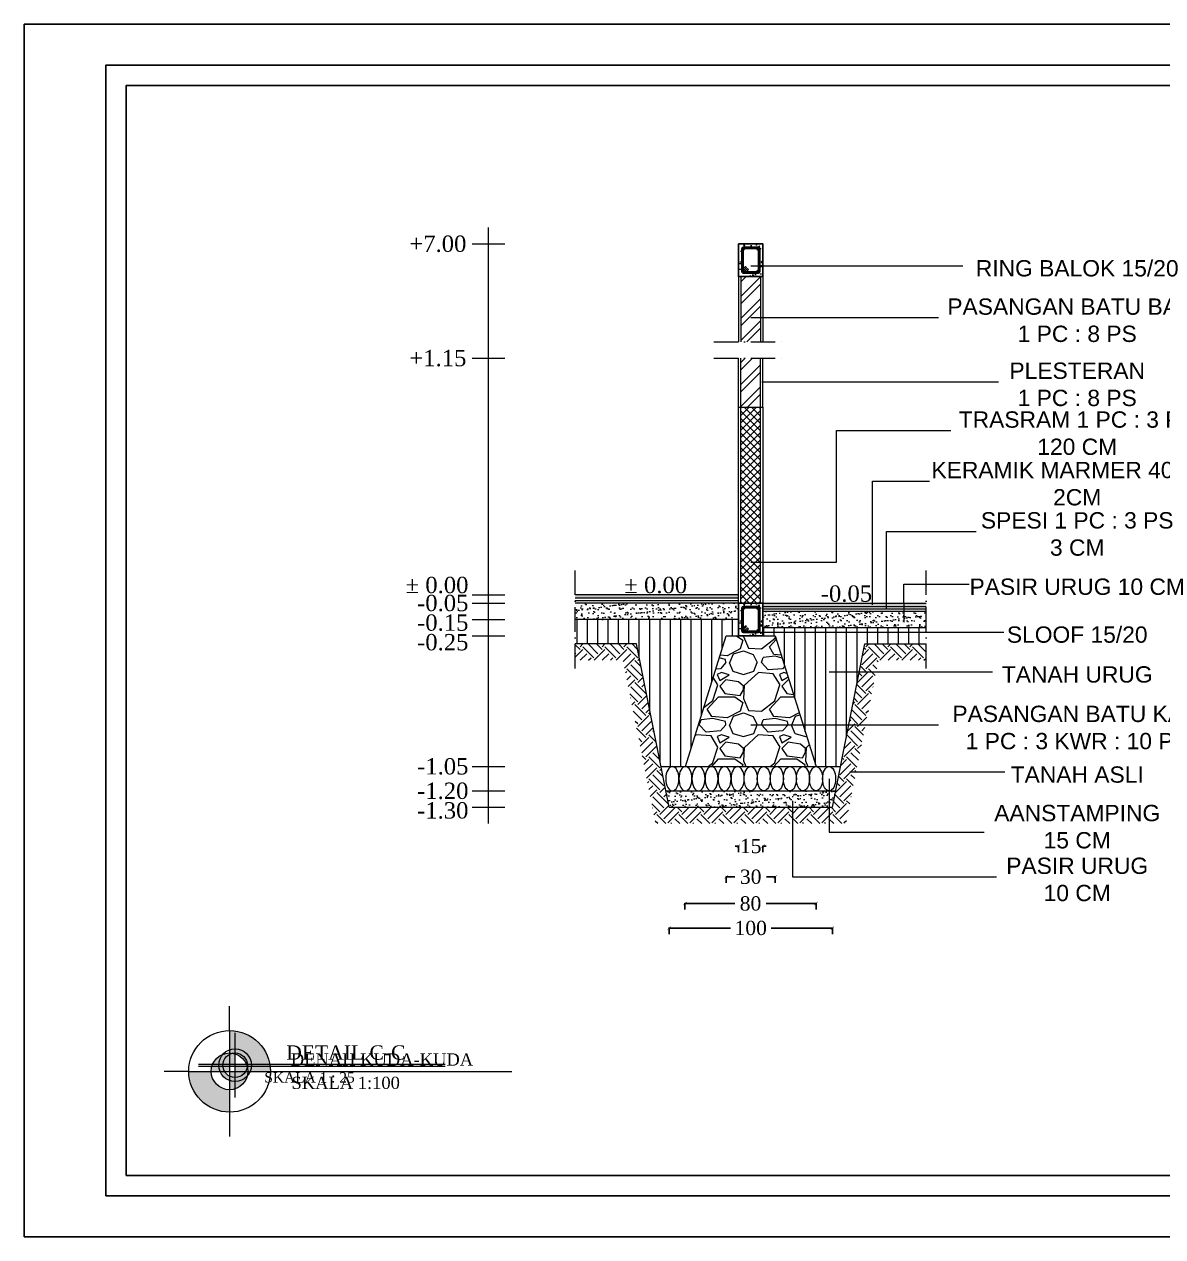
# Model space of a CAD drawing. Header units: millimetres. Extents: x -12161372 to 46643, y -9506984 to 15358.
# Drawn here: x 11022 to 13812, y -5766 to -2796 of the extents above; entities that cross this region are included whole.
import ezdxf

# ---------------------------------------------------------------- set-up
doc = ezdxf.new("R2010")
doc.units = ezdxf.units.MM
doc.linetypes.add('ACAD_ISO10W100', pattern=[18, 12, -3, 0, -3])
for name, color, linetype, lineweight in [('dimensi', 50, 'Continuous', 5), ('garis potongan', 3, 'ACAD_ISO10W100', 18), ('hatch', 7, 'Continuous', 5), ('Normalisasi', 7, 'Continuous', 0), ('pondasi', 7, 'Continuous', 13), ('teks', 255, 'Continuous', 5)]:
    doc.layers.add(name, color=color, linetype=linetype, lineweight=lineweight)
doc.layers.add('sloof', color=7, linetype='Continuous')
doc.styles.add('st3', font='arial.ttf', dxfattribs={"height": 10})
doc.styles.get("Standard").update_dxf_attribs({"font": 'arial.ttf'})
doc.styles.add('teks1', font='times.ttf', dxfattribs={"height": 35})
doc.styles.add('teks3', font='times.ttf', dxfattribs={"height": 25})
doc.linetypes.add('BATTING', pattern='A,0.00254,-2.54,[134,ltypeshp.shx,S=2.54,R=0,X=-2.54,Y=0],-5.08,[134,ltypeshp.shx,S=2.54,R=180,X=2.54,Y=0],-2.54', length=10.16254)
doc.dimstyles.new('dimensi1', dxfattribs={"dimtxt": 35, "dimasz": 8, "dimexe": 15, "dimexo": 20, "dimgap": 15, "dimtad": 0, "dimdec": 0, "dimlfac": 0.25, "dimzin": 0, "dimdsep": 46, "dimtxsty": 'teks1', "dimblk": 'ARCHTICK', "dimcen": 0.09, "dimadec": 0, "dimazin": 0, "dimtfac": 1, "dimtdec": 0, "dimtix": 1, "dimtofl": 0, "dimtmove": 0, "dimatfit": 3, "dimldrblk": 'ARCHTICK', "dimfxl": 1, "dimfxlon": 1, "dimtolj": 1, "dimtzin": 0, "dimarcsym": 0})
pattern_1 = [(90, (-5504.554, -4665.56), (-25.4, 0), [])]
pattern_2 = [(37.5, (-5504.554, -4665.56), (-0.640013, 19.57653), [0, -15.4432, 0, -17.272, 0, -16.51]), (7.5, (-5504.554, -4665.56), (17.98093, 28.673004), [0, -8.3312, 0, -13.9192, 0, -5.334]), (327.5, (-5517.05, -4665.56), (31.639695, 0.057487), [0, -5.08, 0, -18.288, 0, -23.876]), (317.5, (-5517.05, -4665.56), (30.54226, 8.917173), [0, -2.54, 0, -11.9888, 0, -13.716])]
pattern_3 = [(45, (-5504.554, -4665.56), (-26.94077, 26.94077), []), (45, (-5486.593, -4665.56), (-26.94077, 26.94077), [])]

# ---------------------------------------------------------------- blocks, each defined once
blk = doc.blocks.new('_ArchTick')
at = {"color": 0, "linetype": 'ByBlock', "const_width": 0.15}
blk.add_lwpolyline([(-0.5, -0.5), (0.5, 0.5)], dxfattribs=at)
blk = doc.blocks.new('*D555')
at = {"layer": 'Defpoints', "color": 0, "transparency": 16777216}
for p in [(12772.4, -4294.3), (12832.4, -4294.3), (12832.4, -4809.5)]:
    blk.add_point(p, dxfattribs=at)
at = {"layer": 'hatch', "color": 0, "lineweight": -2, "transparency": 16777216}
for p, q in [((12772.4, -4809.5), (12764.4, -4809.5)), ((12772.4, -4808.5), (12772.4, -4824.5)), ((12832.4, -4808.5), (12832.4, -4824.5)), ((12832.4, -4809.5), (12840.4, -4809.5))]:
    blk.add_line(p, q, dxfattribs=at)
at = {"layer": 'hatch', "color": 0, "lineweight": -2, "transparency": 16777216, "xscale": 8, "yscale": 8, "zscale": 8}
blk.add_blockref('_ArchTick', (12772.4, -4809.5), dxfattribs=at)
at = {"layer": 'hatch', "color": 0, "lineweight": -2, "transparency": 16777216, "xscale": 8, "yscale": 8, "zscale": 8, "rotation": 180}
blk.add_blockref('_ArchTick', (12832.4, -4809.5), dxfattribs=at)
at = {"layer": 'hatch', "color": 0, "transparency": 16777216, "insert": (12802.4, -4809.5), "char_height": 35, "attachment_point": 5, "style": 'teks1'}
blk.add_mtext('\\A1;15', dxfattribs=at)
blk = doc.blocks.new('*D556')
at = {"layer": 'Defpoints', "color": 0, "transparency": 16777216}
for p in [(12742.4, -4294.3), (12862.4, -4294.3), (12862.4, -4884.7)]:
    blk.add_point(p, dxfattribs=at)
at = {"layer": 'hatch', "color": 0, "lineweight": -2, "transparency": 16777216}
for p, q in [((12742.4, -4883.7), (12742.4, -4899.7)), ((12742.4, -4884.7), (12763.5, -4884.7)), ((12862.4, -4884.7), (12841.3, -4884.7)), ((12862.4, -4883.7), (12862.4, -4899.7))]:
    blk.add_line(p, q, dxfattribs=at)
at = {"layer": 'hatch', "color": 0, "lineweight": -2, "transparency": 16777216, "xscale": 8, "yscale": 8, "zscale": 8, "rotation": 180}
blk.add_blockref('_ArchTick', (12742.4, -4884.7), dxfattribs=at)
at = {"layer": 'hatch', "color": 0, "lineweight": -2, "transparency": 16777216, "xscale": 8, "yscale": 8, "zscale": 8}
blk.add_blockref('_ArchTick', (12862.4, -4884.7), dxfattribs=at)
at = {"layer": 'hatch', "color": 0, "transparency": 16777216, "insert": (12802.4, -4884.7), "char_height": 35, "attachment_point": 5, "style": 'teks1'}
blk.add_mtext('\\A1;30', dxfattribs=at)
blk = doc.blocks.new('*D557')
at = {"layer": 'Defpoints', "color": 0, "transparency": 16777216}
for p in [(12641.3, -4614.4), (12962.4, -4614.3), (12962.4, -4950.1)]:
    blk.add_point(p, dxfattribs=at)
at = {"layer": 'hatch', "color": 0, "lineweight": -2, "transparency": 16777216}
for p, q in [((12641.3, -4949.1), (12641.3, -4965.1)), ((12641.3, -4950.1), (12763.5, -4950.1)), ((12962.4, -4950.1), (12840.2, -4950.1)), ((12962.4, -4949.1), (12962.4, -4965.1))]:
    blk.add_line(p, q, dxfattribs=at)
at = {"layer": 'hatch', "color": 0, "lineweight": -2, "transparency": 16777216, "xscale": 8, "yscale": 8, "zscale": 8, "rotation": 180}
blk.add_blockref('_ArchTick', (12641.3, -4950.1), dxfattribs=at)
at = {"layer": 'hatch', "color": 0, "lineweight": -2, "transparency": 16777216, "xscale": 8, "yscale": 8, "zscale": 8}
blk.add_blockref('_ArchTick', (12962.4, -4950.1), dxfattribs=at)
at = {"layer": 'hatch', "color": 0, "transparency": 16777216, "insert": (12801.9, -4950.1), "char_height": 35, "attachment_point": 5, "style": 'teks1'}
blk.add_mtext('\\A1;80', dxfattribs=at)
blk = doc.blocks.new('*D558')
at = {"layer": 'Defpoints', "color": 0, "transparency": 16777216}
for p in [(12602.4, -4714.3), (13002.4, -4714.3), (13002.4, -5010.2)]:
    blk.add_point(p, dxfattribs=at)
at = {"layer": 'hatch', "color": 0, "lineweight": -2, "transparency": 16777216}
for p, q in [((12602.4, -5009.2), (12602.4, -5025.2)), ((12602.4, -5010.2), (12752.6, -5010.2)), ((13002.4, -5010.2), (12852.2, -5010.2)), ((13002.4, -5009.2), (13002.4, -5025.2))]:
    blk.add_line(p, q, dxfattribs=at)
at = {"layer": 'hatch', "color": 0, "lineweight": -2, "transparency": 16777216, "xscale": 8, "yscale": 8, "zscale": 8, "rotation": 180}
blk.add_blockref('_ArchTick', (12602.4, -5010.2), dxfattribs=at)
at = {"layer": 'hatch', "color": 0, "lineweight": -2, "transparency": 16777216, "xscale": 8, "yscale": 8, "zscale": 8}
blk.add_blockref('_ArchTick', (13002.4, -5010.2), dxfattribs=at)
at = {"layer": 'hatch', "color": 0, "transparency": 16777216, "insert": (12802.4, -5010.2), "char_height": 35, "attachment_point": 5, "style": 'teks1'}
blk.add_mtext('\\A1;100', dxfattribs=at)

msp = doc.modelspace()

# ---------------------------------------------------------------- hatches: boundary and pattern name
at = {"lineweight": 13}
h = msp.add_hatch(color=7, dxfattribs=at)
h.paths.add_polyline_path([(11525.546, -5361.155), (11525.546, -5316.155, 0.41421356), (11480.546, -5361.155)])
h.paths.add_polyline_path([(11570.546, -5361.155), (11525.546, -5361.155), (11525.546, -5406.155, 0.41421356)])
h.paths.add_polyline_path([(11570.546, -5361.155), (11625.546, -5361.155, 0.41421356), (11525.546, -5261.155), (11525.546, -5316.155, -0.41421356)])
h.paths.add_polyline_path([(11480.546, -5361.155), (11425.546, -5361.155, 0.41421356), (11525.546, -5461.155), (11525.546, -5406.155, -0.41421356)])
at = {"layer": 'hatch'}
h = msp.add_hatch(dxfattribs=at)
h.set_pattern_fill('AR-CONC', color=256, scale=0.2)
h.set_pattern_definition([(50, (-5063.444, -3168.026), (36.436934, -3.187817), [3.81, -41.91]), (355, (-5063.444, -3168.026), (-7.048684, 38.21137), [3.048, -33.52812]), (100.45144, (-5060.408, -3168.292), (29.38825, 35.02355), [3.238, -35.61805]), (46.1842, (-5063.444, -3157.866), (54.21581, -8.40847), [5.715, -62.865]), (96.63556, (-5058.926, -3158.567), (47.48083, 49.48522), [4.857, -53.42712]), (351.18415, (-5063.444, -3157.866), (47.48083, 49.48522), [4.572, -50.29195]), (21, (-5058.364, -3160.406), (30.32288, -20.45304), [3.81, -41.91]), (326, (-5058.364, -3160.406), (12.360406, 36.83759), [3.048, -33.528]), (71.45144, (-5055.837, -3162.11), (42.683284, 16.384554), [3.238, -35.61799]), (37.5, (-5063.444, -3168.026), (0.617721, 16.911008), [0, -33.1216, 0, -34.036, 0, -33.655]), (7.5, (-5063.444, -3168.026), (13.363933, 20.036115), [0, -19.4056, 0, -32.3596, 0, -12.827]), (327.5, (-5074.773, -3168.026), (27.118119, -1.145749), [0, -12.7, 0, -39.624, 0, -52.578]), (317.5, (-5079.853, -3168.026), (29.625836, 5.085298), [0, -16.51, 0, -26.3144, 0, -37.338])])
h.paths.add_polyline_path([(12819.203, -3345.536, 1.88039364), (12821.162, -3347.325, 0.3793822)], flags=0)
h.paths.add_polyline_path([(12772.403, -3414.336), (12832.403, -3414.336), (12832.403, -3334.336), (12772.403, -3334.336)])
h.paths.add_polyline_path([(12784.403, -3342.336, 0.41421356), (12780.403, -3346.336), (12780.403, -3402.336, 0.41421356), (12784.403, -3406.336), (12820.403, -3406.336, 0.41421356), (12824.403, -3402.336), (12824.403, -3346.336, 0.41421356), (12820.403, -3342.336)], flags=16)
h.paths.add_polyline_path([(12785.603, -3403.136, 1.88039364), (12783.643, -3401.347, 0.3793822)], flags=0)
h = msp.add_hatch(dxfattribs=at)
h.set_pattern_fill('ANSI32', color=256, scale=4)
h.set_pattern_definition(pattern_3)
h.paths.add_polyline_path([(12778.403, -3414.336), (12826.403, -3414.336), (12826.403, -3574.336), (12778.403, -3574.336)])
h = msp.add_hatch(dxfattribs=at)
h.set_pattern_fill('ANSI32', color=256, scale=4)
h.set_pattern_definition(pattern_3)
h.paths.add_polyline_path([(12778.403, -3734.336), (12826.403, -3734.336), (12826.403, -3614.336), (12778.403, -3614.336)])
h = msp.add_hatch(dxfattribs=at)
h.set_pattern_fill('ANSI37', color=256, scale=4)
h.set_pattern_definition([(45, (-28974.61, 8535.378), (-8.980256, 8.980256), []), (135, (-28974.61, 8535.378), (-8.980256, -8.980256), [])])
h.paths.add_polyline_path([(12826.403, -3734.336), (12778.403, -3734.336), (12778.403, -4214.336), (12826.403, -4214.336)])
h = msp.add_hatch(color=256, dxfattribs=at)
h.dxf.hatch_style = 1
h.paths.add_polyline_path([(12372.403, -4194.336), (12772.403, -4194.336), (12772.403, -4202.336), (12372.403, -4202.336)])
h = msp.add_hatch(dxfattribs=at)
h.set_pattern_fill('AR-SAND', color=256, scale=0.4)
h.set_pattern_definition(pattern_2)
h.paths.add_polyline_path([(12372.403, -4214.336), (12772.403, -4214.336), (12772.403, -4254.336), (12372.403, -4254.336)])
h = msp.add_hatch(dxfattribs=at)
h.set_pattern_fill('AR-CONC', color=256, scale=0.2)
h.set_pattern_definition([(50, (-5063.444, -4048.026), (36.436934, -3.187817), [3.81, -41.91]), (355, (-5063.444, -4048.026), (-7.048684, 38.21137), [3.048, -33.52812]), (100.45144, (-5060.408, -4048.292), (29.38825, 35.02355), [3.238, -35.61805]), (46.1842, (-5063.444, -4037.866), (54.21581, -8.40847), [5.715, -62.865]), (96.63556, (-5058.926, -4038.567), (47.48083, 49.48522), [4.857, -53.42712]), (351.18415, (-5063.444, -4037.866), (47.48083, 49.48522), [4.572, -50.29195]), (21, (-5058.364, -4040.406), (30.32288, -20.45304), [3.81, -41.91]), (326, (-5058.364, -4040.406), (12.360406, 36.83759), [3.048, -33.528]), (71.45144, (-5055.837, -4042.11), (42.683284, 16.384554), [3.238, -35.61799]), (37.5, (-5063.444, -4048.026), (0.617721, 16.911008), [0, -33.1216, 0, -34.036, 0, -33.655]), (7.5, (-5063.444, -4048.026), (13.363933, 20.036115), [0, -19.4056, 0, -32.3596, 0, -12.827]), (327.5, (-5074.773, -4048.026), (27.118119, -1.145749), [0, -12.7, 0, -39.624, 0, -52.578]), (317.5, (-5079.853, -4048.026), (29.625836, 5.085298), [0, -16.51, 0, -26.3144, 0, -37.338])])
h.paths.add_polyline_path([(12819.203, -4225.536, 1.88039364), (12821.162, -4227.325, 0.3793822)], flags=0)
h.paths.add_polyline_path([(12772.403, -4294.336), (12832.403, -4294.336), (12832.403, -4214.336), (12772.403, -4214.336)])
h.paths.add_polyline_path([(12784.403, -4222.336, 0.41421356), (12780.403, -4226.336), (12780.403, -4282.336, 0.41421356), (12784.403, -4286.336), (12820.403, -4286.336, 0.41421356), (12824.403, -4282.336), (12824.403, -4226.336, 0.41421356), (12820.403, -4222.336)], flags=16)
h.paths.add_polyline_path([(12785.603, -4283.136, 1.88039364), (12783.643, -4281.347, 0.3793822)], flags=0)
h = msp.add_hatch(color=256, dxfattribs=at)
h.dxf.hatch_style = 1
h.paths.add_polyline_path([(13232.403, -4214.336), (12832.403, -4214.336), (12832.403, -4222.336), (13232.403, -4222.336)])
h = msp.add_hatch(dxfattribs=at)
h.set_pattern_fill('AR-SAND', color=256, scale=0.4)
h.set_pattern_definition([(37.5, (-5504.554, -4685.56), (-0.640013, 19.57653), [0, -15.4432, 0, -17.272, 0, -16.51]), (7.5, (-5504.554, -4685.56), (17.98093, 28.673004), [0, -8.3312, 0, -13.9192, 0, -5.334]), (327.5, (-5517.05, -4685.56), (31.639695, 0.057487), [0, -5.08, 0, -18.288, 0, -23.876]), (317.5, (-5517.05, -4685.56), (30.54226, 8.917173), [0, -2.54, 0, -11.9888, 0, -13.716])])
h.paths.add_polyline_path([(13232.403, -4234.336), (12832.403, -4234.336), (12832.403, -4274.336), (13232.403, -4274.336)])
h = msp.add_hatch(dxfattribs=at)
h.set_pattern_fill('ANSI31', color=256, scale=8, angle=45)
h.set_pattern_definition(pattern_1)
h.paths.add_polyline_path([(12522.403, -4314.336), (12372.403, -4314.336), (12372.403, -4254.336), (12772.403, -4254.336), (12772.403, -4294.336), (12742.403, -4294.336), (12642.403, -4614.336), (12582.403, -4614.336)])
h = msp.add_hatch(dxfattribs=at)
h.set_pattern_fill('ANSI31', color=256, scale=8, angle=45)
h.set_pattern_definition(pattern_1)
h.paths.add_polyline_path([(13082.403, -4314.336), (13232.403, -4314.336), (13232.403, -4274.336), (12832.403, -4274.336), (12832.403, -4294.336), (12862.403, -4294.336), (12962.403, -4614.336), (13022.403, -4614.336)])
h = msp.add_hatch(dxfattribs=at)
h.set_pattern_fill('GRAVEL', color=256, scale=6)
h.set_pattern_definition([(228.01279, (-5394.826, -4513.16), (-1219.2, -1371.6), [20.5033, -2029.829]), (184.96974, (-5408.542, -4528.4004), (1828.7999993, 152.4000087), [35.1843, -3483.2429]), (132.51045, (-5443.594, -4531.448), (1524.0000006, -1676.3999994), [24.8089, -2456.0834]), (267.27369, (-5503.03, -4569.548), (152.4000003, 3048), [32.0403, -3171.9862]), (292.833654, (-5504.554, -4601.552), (-762, 1828.8), [31.418, -3110.3885]), (357.27369, (-5492.362, -4630.508), (-3048, 152.4000003), [32.0403, -3171.9862]), (37.69424, (-5460.358, -4632.0324), (-1981.1999999, -1524.0000001), [42.3716, -4194.7869]), (72.25533, (-5426.83, -4606.1244), (1066.8000003, 3352.8), [40.0032, -3960.3154]), (121.429566, (-5414.638, -4568.024), (-1219.2000002, 1981.2), [32.1488, -3182.7327]), (175.23636, (-5431.402, -4540.592), (1676.4, -152.4), [36.7028, -1798.4362]), (222.397438, (-5467.978, -4537.5444), (-1828.8, -1676.4), [47.4647, -4699.0064]), (138.814075, (-5352.154, -4571.072), (-1066.8, 914.4), [16.2003, -1603.834]), (171.469234, (-5364.346, -4560.404), (1981.2, -304.7999997), [30.8209, -3051.2783]), (225, (-5394.83, -4555.83), (-2e-14, -152.4), [21.5526, -193.9736]), (203.19859, (-5405.494, -4537.544), (762, 304.8), [11.6065, -1149.0373]), (291.80141, (-5416.162, -4542.116), (-152.4, 457.2), [16.4139, -804.2852]), (30.96376, (-5410.066, -4557.356), (457.2, 304.8), [26.6592, -861.9779]), (161.56505, (-5387.206, -4543.64), (304.8, -152.4), [19.2772, -462.6539]), (16.38954, (-5504.554, -4542.116), (1524, 457.2), [27.0053, -2673.5296]), (70.346176, (-5478.646, -4534.496), (-609.6, -1676.4), [22.6559, -2242.9329]), (293.19859, (-5387.206, -4513.16), (-304.8, 762), [23.2128, -1137.431]), (343.61046, (-5378.062, -4534.496), (-1524, 457.2), [27.0053, -2673.5296]), (339.44395, (-5504.554, -4636.604), (-762, 304.8), [26.0421, -1276.0641]), (294.77514, (-5480.17, -4645.748), (-762.000001, 1676.3999996), [21.8203, -2160.2156]), (66.80141, (-5385.682, -4665.56), (304.8, 762), [23.2128, -1137.431]), (17.354025, (-5376.538, -4644.224), (-1981.2, -609.6), [25.547, -2529.1426]), (69.44395, (-5460.358, -4665.56), (-304.8, -762), [13.021, -1289.0851]), (101.30993, (-5394.826, -4665.56), (-152.4, 609.6), [7.7709, -769.3197]), (165.96376, (-5396.35, -4657.94), (457.2, -152.4), [31.418, -596.9433]), (186.009006, (-5426.83, -4650.32), (1524, 152.4), [29.116, -2882.4819]), (303.69007, (-5410.066, -4571.072), (-152.4, 304.8), [21.9794, -527.5066]), (353.157227, (-5397.874, -4589.3604), (2590.8, -304.7999999), [38.3734, -3798.9605]), (60.9454, (-5359.774, -4593.932), (-609.6, -1066.8), [15.6905, -1553.3635]), (90, (-5352.15, -4580.22), (-152.4, 152.4), [9.144, -143.256]), (120.25644, (-5429.878, -4645.748), (609.6, -1066.8), [21.172, -2096.0364]), (48.01279, (-5440.546, -4627.46), (1219.2, 1371.6), [41.0066, -2009.3257]), (0, (-5413.11, -4596.98), (152.4, 152.4), [39.624, -112.776]), (325.304846, (-5373.49, -4596.98), (1524.0000006, -1066.799999), [24.0966, -2385.559]), (254.0546, (-5353.678, -4610.696), (-152.4, -609.6), [22.1897, -1087.299]), (207.645975, (-5359.774, -4632.0324), (-2895.6, -1523.9999998), [36.1287, -3576.7479]), (175.42608, (-5391.778, -4648.7964), (-1981.2, 152.4), [38.2218, -3783.9508])])
h.paths.add_polyline_path([(12642.403, -4614.336), (12962.403, -4614.336), (12862.403, -4294.336), (12742.403, -4294.336)])
h = msp.add_hatch(dxfattribs=at)
h.set_pattern_fill('EARTH', color=256, scale=6, angle=45)
h.set_pattern_definition([(45, (-5504.554, -873.02), (0, 53.88154), [38.1, -38.1]), (45, (-5514.657, -862.918), (0, 53.88154), [38.1, -38.1]), (45, (-5524.76, -852.815), (0, 53.88154), [38.1, -38.1]), (135, (-5524.76, -846.08), (-53.88154, 0), [38.1, -38.1]), (135, (-5514.657, -835.977), (-53.88154, 0), [38.1, -38.1]), (135, (-5504.554, -825.874), (-53.88154, 0), [38.1, -38.1])])
h.paths.add_polyline_path([(13115.195, -4354.336), (13232.403, -4354.336), (13232.403, -4314.336), (13082.403, -4314.336), (13002.403, -4714.336), (12602.403, -4714.336), (12522.403, -4314.336), (12372.403, -4314.336), (12372.403, -4354.336), (12489.611, -4354.336), (12569.611, -4754.336), (13035.195, -4754.336)])
h = msp.add_hatch(dxfattribs=at)
h.set_pattern_fill('AR-SAND', color=256, scale=0.4)
h.set_pattern_definition(pattern_2)
h.paths.add_polyline_path([(13002.403, -4714.336), (13010.403, -4674.336), (12594.403, -4674.336), (12602.403, -4714.336)])
at = {"layer": 'hatch', "ltscale": 0.8}
h = msp.add_hatch(color=256, dxfattribs=at)
h.dxf.hatch_style = 1
h.paths.add_polyline_path([(11539.066, -5316.082, 0.38998328), (11509.171, -5343.582), (11539.066, -5343.582)])
h.paths.add_polyline_path([(11539.066, -5348.582), (11539.066, -5343.582), (11509.171, -5343.582, 0.02086055), (11509.066, -5346.082, 0.02086055), (11509.171, -5348.582)])
h.paths.add_polyline_path([(11539.066, -5343.582), (11539.066, -5348.582), (11568.962, -5348.582, 0.02086055), (11569.066, -5346.082, 0.02086055), (11568.962, -5343.582)])
h.paths.add_polyline_path([(11539.066, -5348.582), (11539.066, -5376.082, 0.38998328), (11568.962, -5348.582)])
h.paths.add_polyline_path([(11539.066, -5306.082), (11539.066, -5316.082, -0.38998328), (11568.962, -5343.582), (11578.988, -5343.582, 0.39601219)])
h.paths.add_polyline_path([(11578.988, -5348.582, 0.01563646), (11579.066, -5346.082, 0.01563646), (11578.988, -5343.582), (11568.962, -5343.582, -0.02086055), (11569.066, -5346.082, -0.02086055), (11568.962, -5348.582)])
h.paths.add_polyline_path([(11509.171, -5348.582), (11499.145, -5348.582, 0.39601219), (11539.066, -5386.082), (11539.066, -5376.082, -0.38998328)])
h.paths.add_polyline_path([(11499.145, -5343.582, 0.01563646), (11499.066, -5346.082, 0.01563646), (11499.145, -5348.582), (11509.171, -5348.582, -0.02086055), (11509.066, -5346.082, -0.02086055), (11509.171, -5343.582)])

# ---------------------------------------------------------------- linework, layer by layer
at = {"color": 7, "lineweight": 13}
for p, q in [((11525.546, -5261.155), (11525.546, -5201.155)), ((11525.546, -5261.155), (11525.546, -5461.155)), ((11425.546, -5361.155), (11365.546, -5361.155)), ((11425.546, -5361.155), (11625.546, -5361.155)), ((11625.546, -5361.155), (11685.546, -5361.155)), ((11525.546, -5461.155), (11525.546, -5521.155))]:
    msp.add_line(p, q, dxfattribs=at)
at = {"color": 0, "lineweight": 13}
msp.add_line((11625.546, -5361.155), (12020.082, -5361.155), dxfattribs=at)
at = {"lineweight": 13}
msp.add_line((12020.082, -5361.155), (12216.751, -5361.155), dxfattribs=at)
for points in [[(11022.416, -5766.327), (15222.416, -5766.327), (15222.416, -2796.327), (11022.416, -2796.327)], [(11222.416, -5666.327), (15122.416, -5666.327), (15122.416, -2896.327), (11222.416, -2896.327)], [(11272.416, -5616.327), (14522.416, -5616.327), (14522.416, -2946.327), (11272.416, -2946.327)]]:
    msp.add_lwpolyline(points, close=True)
at = {"color": 7, "lineweight": 13}
for radius in [100, 45]:
    msp.add_circle((11525.546, -5361.155), radius, dxfattribs=at)
at = {"layer": 'dimensi'}
for p, q in [((12159.871, -4754.336), (12159.871, -3294.336)), ((12119.871, -3334.336), (12199.871, -3334.336)), ((12119.871, -3614.336), (12199.871, -3614.336)), ((12119.871, -4194.336), (12199.871, -4194.336)), ((12119.871, -4214.336), (12199.871, -4214.336)), ((12119.871, -4254.336), (12199.871, -4254.336)), ((12119.871, -4294.336), (12199.871, -4294.336)), ((12119.871, -4614.336), (12199.871, -4614.336)), ((12119.871, -4674.336), (12199.871, -4674.336)), ((12119.871, -4714.336), (12199.871, -4714.336))]:
    msp.add_line(p, q, dxfattribs=at)
at = {"layer": 'garis potongan', "ltscale": 5}
for p, q in [((12712.403, -3574.336), (12892.403, -3574.336)), ((12712.403, -3614.336), (12892.403, -3614.336)), ((12372.403, -4374.336), (12372.403, -4134.336)), ((13232.403, -4374.336), (13232.403, -4134.336))]:
    msp.add_line(p, q, dxfattribs=at)
at = {"layer": 'hatch', "linetype": 'BATTING', "ltscale": 0.6}
for p, q in [((12772.403, -4208.336), (12372.403, -4208.336)), ((12832.403, -4228.336), (13232.403, -4228.336))]:
    msp.add_line(p, q, dxfattribs=at)
at = {"layer": 'hatch', "extrusion": (0, 0, -1)}
for centre in [(12610.403, -4644.336), (12642.403, -4644.336), (12674.403, -4644.336), (12706.403, -4644.336), (12738.403, -4644.336), (12770.403, -4644.336)]:
    msp.add_ellipse(centre, major_axis=(0, 30), ratio=0.53333333, dxfattribs=at)
at = {"layer": 'hatch'}
for centre in [(12802.403, -4644.336), (12834.403, -4644.336), (12866.403, -4644.336), (12898.403, -4644.336), (12930.403, -4644.336), (12962.403, -4644.336), (12994.403, -4644.336)]:
    msp.add_ellipse(centre, major_axis=(0, 30), ratio=0.53333333, dxfattribs=at)
at = {"layer": 'Normalisasi', "ltscale": 0.8}
for p, q in [((11539.066, -5425.582), (11539.066, -5266.582)), ((11449.066, -5343.582), (12054.066, -5343.582)), ((11449.066, -5348.582), (12054.066, -5348.582))]:
    msp.add_line(p, q, dxfattribs=at)
for radius in [40, 30]:
    msp.add_circle((11539.066, -5346.082), radius, dxfattribs=at)
at = {"layer": 'pondasi'}
for p, q in [((12772.403, -3414.336), (12772.403, -3574.336)), ((12778.403, -3414.336), (12778.403, -3574.336)), ((12826.403, -3414.336), (12826.403, -3574.336)), ((12832.403, -3414.336), (12832.403, -3574.336)), ((12772.403, -3734.336), (12772.403, -3614.336)), ((12778.403, -4214.336), (12778.403, -3614.336)), ((12826.403, -4214.336), (12826.403, -3614.336)), ((12832.403, -3734.336), (12832.403, -3614.336)), ((12772.403, -4194.336), (12372.403, -4194.336)), ((12772.403, -4202.336), (12372.403, -4202.336)), ((12772.403, -4214.336), (12372.403, -4214.336)), ((12832.403, -4214.336), (13232.403, -4214.336)), ((12832.403, -4222.336), (13232.403, -4222.336)), ((12832.403, -4234.336), (13232.403, -4234.336)), ((12772.403, -4254.336), (12372.403, -4254.336)), ((12832.403, -4274.336), (13232.403, -4274.336)), ((12642.403, -4614.336), (12742.403, -4294.336)), ((12742.403, -4294.336), (12862.403, -4294.336)), ((12862.403, -4294.336), (12962.403, -4614.336)), ((12522.403, -4314.336), (12372.403, -4314.336)), ((12602.403, -4714.336), (12522.403, -4314.336)), ((13002.403, -4714.336), (13082.403, -4314.336)), ((13082.403, -4314.336), (13232.403, -4314.336)), ((12582.403, -4614.336), (13022.403, -4614.336)), ((12594.403, -4674.336), (13010.403, -4674.336)), ((12602.403, -4714.336), (13002.403, -4714.336))]:
    msp.add_line(p, q, dxfattribs=at)
msp.add_lwpolyline([(12772.403, -3734.336), (12832.403, -3734.336), (12832.403, -4214.336), (12772.403, -4214.336)], close=True, dxfattribs=at)
at = {"layer": 'sloof'}
for p, q in [((12783.603, -3395.81), (12789.825, -3389.588)), ((12783.603, -3400.336), (12792.088, -3391.851)), ((12786.003, -3403.136), (12794.488, -3394.651)), ((12787.328, -3406.336), (12796.751, -3396.913)), ((12789.825, -3389.588), (12792.088, -3391.851)), ((12796.751, -3396.913), (12794.488, -3394.651)), ((12783.603, -4275.81), (12789.825, -4269.588)), ((12783.603, -4280.336), (12792.088, -4271.851)), ((12786.003, -4283.136), (12794.488, -4274.651)), ((12789.825, -4269.588), (12792.088, -4271.851)), ((12796.751, -4276.913), (12794.488, -4274.651)), ((12787.328, -4286.336), (12796.751, -4276.913))]:
    msp.add_line(p, q, dxfattribs=at)
for points in [[(12772.403, -3334.336), (12832.403, -3334.336), (12832.403, -3414.336), (12772.403, -3414.336)], [(12772.403, -4214.336), (12832.403, -4214.336), (12832.403, -4294.336), (12772.403, -4294.336)]]:
    msp.add_lwpolyline(points, close=True, dxfattribs=at)
for points in [[(12784.403, -3342.336), (12820.403, -3342.336, -0.41421356), (12824.403, -3346.336), (12824.403, -3402.336, -0.41421356), (12820.403, -3406.336), (12784.403, -3406.336, -0.41421356), (12780.403, -3402.336), (12780.403, -3346.336, -0.41421356)], [(12784.403, -4222.336), (12820.403, -4222.336, -0.41421356), (12824.403, -4226.336), (12824.403, -4282.336, -0.41421356), (12820.403, -4286.336), (12784.403, -4286.336, -0.41421356), (12780.403, -4282.336), (12780.403, -4226.336, -0.41421356)]]:
    msp.add_lwpolyline(points, format="xyb", close=True, dxfattribs=at)
for points in [[(12786.003, -3403.136), (12785.603, -3403.136, -0.41421356), (12783.603, -3401.136), (12783.603, -3347.536, -0.41421356), (12785.603, -3345.536), (12819.203, -3345.536, -0.41421356), (12821.203, -3347.536), (12821.203, -3401.136, -0.41421356), (12819.203, -3403.136), (12790.528, -3403.136)], [(12786.003, -4283.136), (12785.603, -4283.136, -0.41421356), (12783.603, -4281.136), (12783.603, -4227.536, -0.41421356), (12785.603, -4225.536), (12819.203, -4225.536, -0.41421356), (12821.203, -4227.536), (12821.203, -4281.136, -0.41421356), (12819.203, -4283.136), (12790.528, -4283.136)]]:
    msp.add_lwpolyline(points, format="xyb", dxfattribs=at)
for centre in [(12785.243, -3347.325), (12819.562, -3347.325), (12785.243, -3401.347), (12819.562, -3401.347), (12785.243, -4227.325), (12819.562, -4227.325), (12785.243, -4281.347), (12819.562, -4281.347)]:
    msp.add_circle(centre, 1.6, dxfattribs=at)
at = {"layer": 'teks'}
for p, q in [((12802.403, -3387.748), (13322.403, -3387.748)), ((12802.403, -3514.96), (13262.403, -3514.96)), ((12829.317, -3671.987), (13409.317, -3671.987)), ((12802.403, -4285.011), (13422.403, -4285.011)), ((12994.588, -4382.644), (13394.588, -4382.644)), ((12802.403, -4512.557), (13262.403, -4512.557)), ((13045.458, -4627.843), (13425.458, -4627.843))]:
    msp.add_line(p, q, dxfattribs=at)
for points in [[(12802.403, -4114.336), (13012.669, -4114.336), (13012.669, -3791.622), (13292.669, -3791.622)], [(13100.717, -4218.373), (13100.717, -3915.302), (13240.717, -3915.302)], [(13135.049, -4228.336), (13135.049, -4038.538), (13355.049, -4038.538)], [(13178.024, -4260.689), (13177.297, -4167.738), (13337.297, -4167.738)], [(12994.403, -4644.336), (12994.403, -4775.456), (13374.403, -4775.456)], [(12904.86, -4698.191), (12904.86, -4884.655), (13404.86, -4884.655)]]:
    msp.add_lwpolyline(points, dxfattribs=at)

# ---------------------------------------------------------------- texts
at = {"color": 0, "lineweight": 13, "char_height": 30}
for s, insert, width, attachment_point in [('{\\fTimes New Roman|b0|i0|c0|p18;DENAH KUDA-KUDA}', (11675.518, -5332.379), 736.49889, 4), ('{\\fTimes New Roman|b0|i0|c0|p18;SKALA 1:100}', (11677.239, -5374.271), 291.31255, 1)]:
    msp.add_mtext(s, dxfattribs=dict(at, insert=insert, width=width, attachment_point=attachment_point))
at = {"layer": 'dimensi', "char_height": 40, "attachment_point": 5, "style": 'teks3'}
for s, width, insert in [('+7.00', 17.13429, (12035.871, -3334.336)), ('+1.15', 17.13429, (12035.871, -3614.336)), ('%%P 0.00', 223.73105, (12033.871, -4170.287)), ('%%P 0.00', 223.73105, (12569.666, -4170.287)), ('-0.05', 17.13429, (13036.989, -4191.299)), ('-0.05', 17.13429, (12047.871, -4214.336)), ('-0.15', 17.13429, (12047.871, -4262.336)), ('-0.25', 17.13429, (12047.871, -4310.336)), ('-1.05', 17.13429, (12047.871, -4614.336)), ('-1.20', 17.13429, (12047.871, -4674.336)), ('-1.30', 17.13429, (12047.871, -4722.336))]:
    msp.add_mtext_dynamic_manual_height_columns(s, width=width, gutter_width=15, heights=[0], dxfattribs=dict(at, insert=insert))
at = {"layer": 'hatch', "ltscale": 0.8, "attachment_point": 5}
for s, width, insert, char_height, style in [('DETAIL C-C', 430, (11810.397, -5315.328), 35, 'teks1'), ('SKALA 1 : 25', 254.73915, (11721.438, -5376.333), 25, 'teks3')]:
    msp.add_mtext_dynamic_manual_height_columns(s, width=width, gutter_width=125, heights=[0], dxfattribs=dict(at, insert=insert, char_height=char_height, style=style))
at = {"layer": 'teks', "char_height": 40, "attachment_point": 5, "style": 'st3'}
for s, width, insert in [('RING BALOK 15/20', 546.87182, (13602.403, -3394.336)), ('PASANGAN BATU BATA\\P1 PC : 8 PS', 694.07006, (13602.403, -3521.548)), ('PLESTERAN\\P1 PC : 8 PS', 426.88521, (13602.403, -3678.574)), ('TRASRAM 1 PC : 3 PS\\P120 CM', 666.11349, (13602.403, -3798.21)), ('KERAMIK MARMER 40 x 40\\P2CM', 759.82066, (13602.403, -3921.89)), ('SPESI 1 PC : 3 PS\\P3 CM', 613.36289, (13602.403, -4045.126)), ('PASIR URUG 10 CM', 585.29234, (13602.403, -4174.325)), ('SLOOF 15/20', 515.93221, (13602.403, -4291.599)), ('TANAH URUG', 454.04578, (13602.403, -4389.232)), ('PASANGAN BATU KALI\\P1 PC : 3 KWR : 10 PS', 716.97558, (13602.403, -4519.145)), ('TANAH ASLI', 454.06322, (13602.403, -4634.43)), ('AANSTAMPING\\P15 CM', 464.57867, (13602.403, -4762.043)), ('PASIR URUG\\P10 CM', 572.57097, (13602.403, -4891.243))]:
    msp.add_mtext_dynamic_manual_height_columns(s, width=width, gutter_width=15, heights=[0], dxfattribs=dict(at, insert=insert))

# ---------------------------------------------------------------- dimensions: what is measured, and where the dimension line sits
at = {"layer": 'hatch'}
for base, p1, p2, picture, middle in [((12862.403, -4884.655), (12742.403, -4294.336), (12862.403, -4294.336), '*D556', (12802.403, -4884.655)), ((12832.403, -4809.536), (12772.403, -4294.336), (12832.403, -4294.336), '*D555', (12802.403, -4809.536)), ((12962.403, -4950.129), (12641.348, -4614.401), (12962.403, -4614.336), '*D557', (12801.875, -4950.129)), ((13002.403, -5010.213), (12602.403, -4714.336), (13002.403, -4714.336), '*D558', (12802.403, -5010.213))]:
    dim = msp.add_linear_dim(base=base, p1=p1, p2=p2, dimstyle='dimensi1', dxfattribs=at)
    dim.commit()
    dim.dimension.update_dxf_attribs({"geometry": picture, "text_midpoint": middle})

doc.saveas('drawing.dxf')
